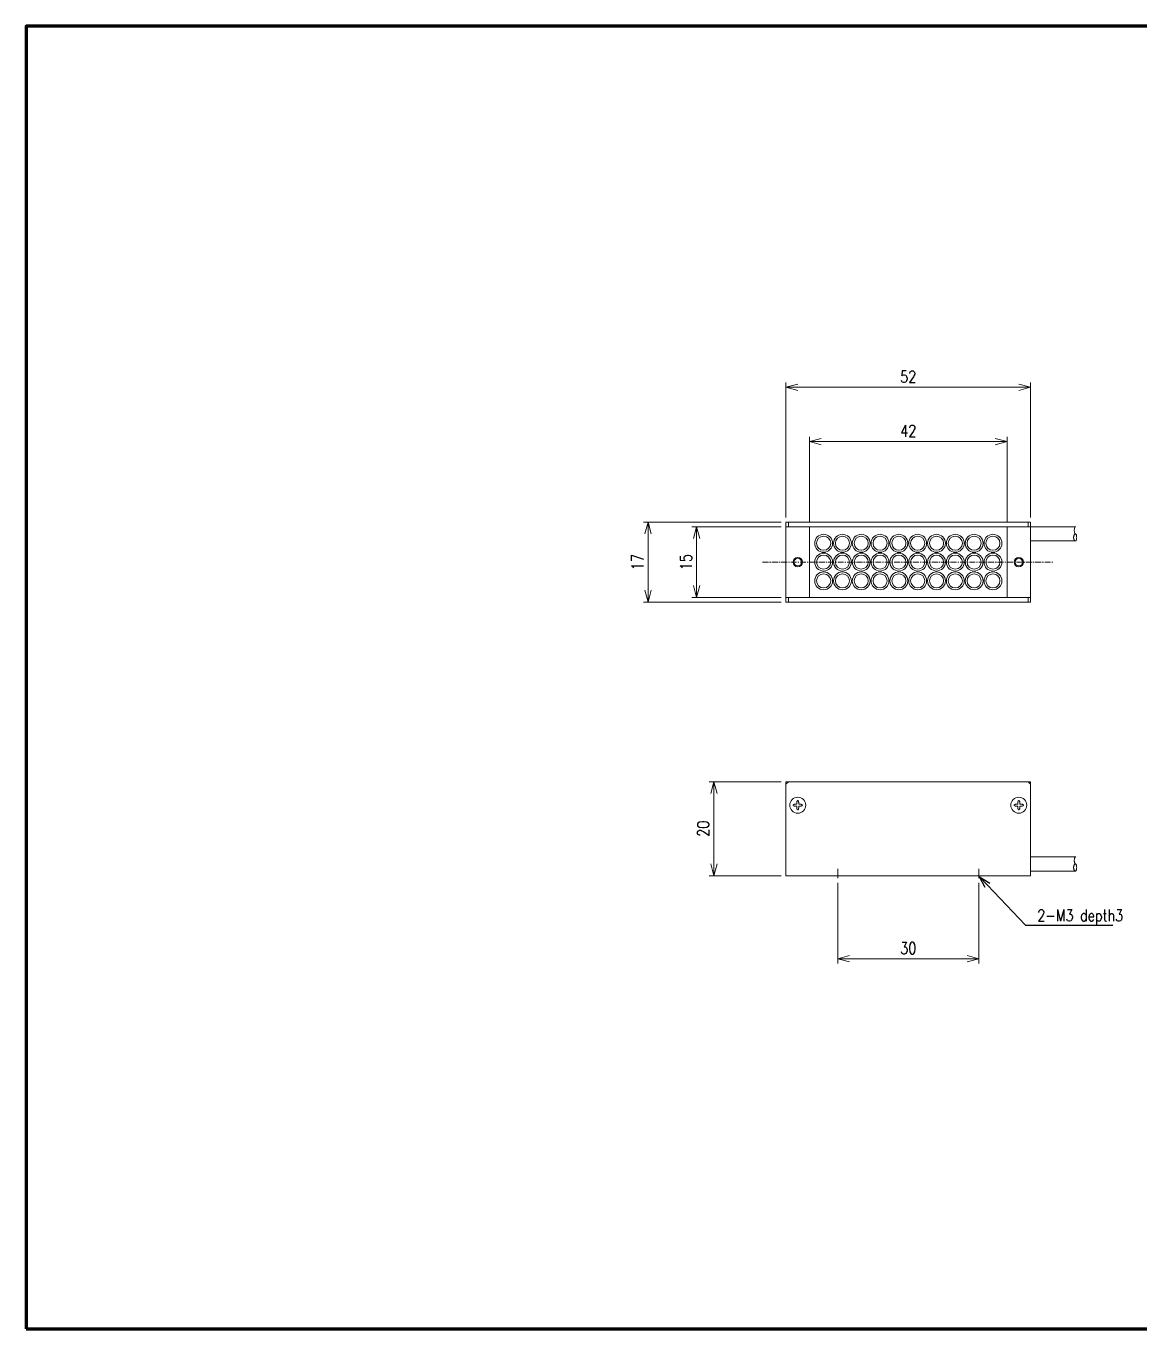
# Model space of a CAD drawing. Header units: millimetres. Extents: x 4 to 387, y 0 to 281.
# Drawn here: x 4 to 240.8, y 4 to 281 of the extents above; entities that cross this region are included whole.
import ezdxf
from ezdxf import colors
from ezdxf.entities.mleader import LeaderData, LeaderLine
from ezdxf.math import Vec2, Vec3

# ---------------------------------------------------------------- set-up
doc = ezdxf.new("R2010")
doc.units = ezdxf.units.MM
doc.linetypes.add('CENTER', pattern=[2, 1.25, -0.25, 0.25, -0.25])
doc.layers.get('0').update_dxf_attribs({"lineweight": 15})
doc.layers.get('Defpoints').update_dxf_attribs({"lineweight": 9})
for name, color, linetype, lineweight in [('2KD_寸法１', 7, 'Continuous', 15), ('2KD_寸法１ @ 1', 7, 'Continuous', 15), ('AUX', 7, 'Continuous', 40)]:
    doc.layers.add(name, color=color, linetype=linetype, lineweight=lineweight)
doc.styles.get("Standard").update_dxf_attribs({"font": 'simplex.shx', "width": 0.8, "bigfont": 'extfont.shx'})
doc.dimstyles.new('KD-STD', dxfattribs={"dimscale": 0, "dimtxt": 2.5, "dimasz": 2.5, "dimexe": 1, "dimexo": 1, "dimgap": 1, "dimtad": 1, "dimdsep": 46, "dimtxsty": 'Standard', "dimblk": 'OPEN30', "dimcen": 0, "dimadec": 0, "dimazin": 0, "dimtfac": 1, "dimtmove": 0, "dimatfit": 3, "dimldrblk": 'OPEN30', "dimfxl": 1, "dimtfill": 1, "dimtolj": 1, "dimtzin": 0, "dimlwd": 15, "dimlwe": 15, "dimarcsym": 0})

# ---------------------------------------------------------------- blocks, each defined once
blk = doc.blocks.new('_Open30')
at = {"lineweight": -2}
for p, q in [((-1, 0.27), (0, 0)), ((0, 0), (-1, -0.27)), ((0, 0), (-1, 0))]:
    blk.add_line(p, q, dxfattribs=at)
blk = doc.blocks.new('*D69')
at = {"layer": '2KD_寸法１', "color": 0, "lineweight": 15}
for p, q in [((164.56, 175.54), (135.25, 175.54)), ((136.25, 161.04), (136.25, 173.04)), ((164.56, 158.54), (135.25, 158.54))]:
    blk.add_line(p, q, dxfattribs=at)
at = {"layer": 'Defpoints', "color": 0}
for p in [(136.25, 175.54), (165.56, 175.54), (165.56, 158.54)]:
    blk.add_point(p, dxfattribs=at)
at = {"layer": '2KD_寸法１', "color": 0, "lineweight": 15, "xscale": 2.5, "yscale": 2.5, "zscale": 2.5}
for p, rotation in [((136.25, 175.54), 90), ((136.25, 158.54), 270)]:
    blk.add_blockref('_Open30', p, dxfattribs=dict(at, rotation=rotation))
at = {"layer": '2KD_寸法１', "color": 0, "insert": (134, 167.04), "char_height": 2.5, "attachment_point": 5, "rotation": 90, "bg_fill": 3, "box_fill_scale": 1.1, "bg_fill_color": 9, "bg_fill_true_color": 13158600, "bg_fill_transparency": 4392718}
blk.add_mtext('\\A1;17', dxfattribs=at)
blk = doc.blocks.new('*D70')
at = {"layer": '2KD_寸法１', "color": 0, "lineweight": 15}
for p, q in [((164.56, 174.54), (145.56, 174.54)), ((146.56, 162.04), (146.56, 172.04)), ((164.56, 159.54), (145.56, 159.54))]:
    blk.add_line(p, q, dxfattribs=at)
at = {"layer": 'Defpoints', "color": 0}
for p in [(146.56, 174.54), (165.56, 174.54), (165.56, 159.54)]:
    blk.add_point(p, dxfattribs=at)
at = {"layer": '2KD_寸法１', "color": 0, "lineweight": 15, "xscale": 2.5, "yscale": 2.5, "zscale": 2.5}
for p, rotation in [((146.56, 174.54), 90), ((146.56, 159.54), 270)]:
    blk.add_blockref('_Open30', p, dxfattribs=dict(at, rotation=rotation))
at = {"layer": '2KD_寸法１', "color": 0, "insert": (144.31, 167.04), "char_height": 2.5, "attachment_point": 5, "rotation": 90, "bg_fill": 3, "box_fill_scale": 1.1, "bg_fill_color": 9, "bg_fill_true_color": 13158600, "bg_fill_transparency": 4394558}
blk.add_mtext('\\A1;15', dxfattribs=at)
blk = doc.blocks.new('*D71')
at = {"layer": '2KD_寸法１', "color": 0, "lineweight": 15}
for p, q in [((165.56, 176.54), (165.56, 205.2)), ((217.56, 176.54), (217.56, 205.2)), ((168.06, 204.2), (215.06, 204.2))]:
    blk.add_line(p, q, dxfattribs=at)
at = {"layer": 'Defpoints', "color": 0}
for p in [(217.56, 204.2), (165.56, 175.54), (217.56, 175.54)]:
    blk.add_point(p, dxfattribs=at)
at = {"layer": '2KD_寸法１', "color": 0, "lineweight": 15, "xscale": 2.5, "yscale": 2.5, "zscale": 2.5, "rotation": 180}
blk.add_blockref('_Open30', (165.56, 204.2), dxfattribs=at)
at = {"layer": '2KD_寸法１', "color": 0, "lineweight": 15, "xscale": 2.5, "yscale": 2.5, "zscale": 2.5}
blk.add_blockref('_Open30', (217.56, 204.2), dxfattribs=at)
at = {"layer": '2KD_寸法１', "color": 0, "insert": (191.56, 206.45), "char_height": 2.5, "attachment_point": 5, "bg_fill": 3, "box_fill_scale": 1.1, "bg_fill_color": 9, "bg_fill_true_color": 13158600, "bg_fill_transparency": 4392650}
blk.add_mtext('\\A1;52', dxfattribs=at)
blk = doc.blocks.new('*D72')
at = {"layer": '2KD_寸法１', "color": 0, "lineweight": 15}
for p, q in [((170.56, 175.54), (170.56, 193.67)), ((173.06, 192.67), (210.06, 192.67)), ((212.56, 175.54), (212.56, 193.67))]:
    blk.add_line(p, q, dxfattribs=at)
at = {"layer": 'Defpoints', "color": 0}
for p in [(212.56, 192.67), (170.56, 174.54), (212.56, 174.54)]:
    blk.add_point(p, dxfattribs=at)
at = {"layer": '2KD_寸法１', "color": 0, "lineweight": 15, "xscale": 2.5, "yscale": 2.5, "zscale": 2.5, "rotation": 180}
blk.add_blockref('_Open30', (170.56, 192.67), dxfattribs=at)
at = {"layer": '2KD_寸法１', "color": 0, "lineweight": 15, "xscale": 2.5, "yscale": 2.5, "zscale": 2.5}
blk.add_blockref('_Open30', (212.56, 192.67), dxfattribs=at)
at = {"layer": '2KD_寸法１', "color": 0, "insert": (191.56, 194.92), "char_height": 2.5, "attachment_point": 5, "bg_fill": 3, "box_fill_scale": 1.1, "bg_fill_color": 9, "bg_fill_true_color": 13158600, "bg_fill_transparency": 4394790}
blk.add_mtext('\\A1;42', dxfattribs=at)
blk = doc.blocks.new('*D73')
at = {"layer": '2KD_寸法１', "color": 0, "lineweight": 15}
for p, q in [((164.56, 120.35), (149.23, 120.35)), ((150.23, 102.85), (150.23, 117.85)), ((164.56, 100.35), (149.23, 100.35))]:
    blk.add_line(p, q, dxfattribs=at)
at = {"layer": 'Defpoints', "color": 0}
for p in [(150.23, 120.35), (165.56, 120.35), (165.56, 100.35)]:
    blk.add_point(p, dxfattribs=at)
at = {"layer": '2KD_寸法１', "color": 0, "lineweight": 15, "xscale": 2.5, "yscale": 2.5, "zscale": 2.5}
for p, rotation in [((150.23, 120.35), 90), ((150.23, 100.35), 270)]:
    blk.add_blockref('_Open30', p, dxfattribs=dict(at, rotation=rotation))
at = {"layer": '2KD_寸法１', "color": 0, "insert": (147.98, 110.35), "char_height": 2.5, "attachment_point": 5, "rotation": 90, "bg_fill": 3, "box_fill_scale": 1.1, "bg_fill_color": 9, "bg_fill_true_color": 13158600, "bg_fill_transparency": 4393790}
blk.add_mtext('\\A1;20', dxfattribs=at)
blk = doc.blocks.new('*D74')
at = {"layer": '2KD_寸法１', "color": 0, "lineweight": 15}
for p, q in [((176.56, 98.85), (176.56, 81.7)), ((206.56, 98.85), (206.56, 81.7)), ((179.06, 82.7), (204.06, 82.7))]:
    blk.add_line(p, q, dxfattribs=at)
at = {"layer": 'Defpoints', "color": 0}
for p in [(176.56, 99.85), (206.56, 99.85), (206.56, 82.7)]:
    blk.add_point(p, dxfattribs=at)
at = {"layer": '2KD_寸法１', "color": 0, "lineweight": 15, "xscale": 2.5, "yscale": 2.5, "zscale": 2.5, "rotation": 180}
blk.add_blockref('_Open30', (176.56, 82.7), dxfattribs=at)
at = {"layer": '2KD_寸法１', "color": 0, "lineweight": 15, "xscale": 2.5, "yscale": 2.5, "zscale": 2.5}
blk.add_blockref('_Open30', (206.56, 82.7), dxfattribs=at)
at = {"layer": '2KD_寸法１', "color": 0, "insert": (191.56, 84.95), "char_height": 2.5, "attachment_point": 5, "bg_fill": 3, "box_fill_scale": 1.1, "bg_fill_color": 9, "bg_fill_true_color": 13158600, "bg_fill_transparency": 4393878}
blk.add_mtext('\\A1;30', dxfattribs=at)
blk = doc.blocks.new('A$C39951C0B')
for p, q in [((-26, 17), (26, 17)), ((-26, 0), (-26, 17)), ((-25.5, 17), (-25.5, 16)), ((25.5, 16), (25.5, 17)), ((26, 17), (26, 0)), ((-26, 16), (26, 16)), ((-26, 16), (-21, 16)), ((-26, 1), (-26, 16)), ((-21, 16), (-21, 1)), ((21, 16), (26, 16)), ((21, 1), (21, 16)), ((26, 16), (26, 1)), ((35.6, 16), (26, 16)), ((35.6, 13), (26, 13)), ((-26, 1), (26, 1)), ((-21, 1), (-26, 1)), ((26, 0), (-26, 0)), ((-25.5, 1), (-25.5, 0)), ((26, 1), (21, 1)), ((25.5, 0), (25.5, 1))]:
    blk.add_line(p, q)
for points in [[(35.55, 13), (35.5151, 13.0028), (35.4805, 13.0114), (35.4465, 13.0255), (35.4132, 13.0452), (35.381, 13.0703), (35.35, 13.1005), (35.3206, 13.1356), (35.2929, 13.1755), (35.2672, 13.2197), (35.2436, 13.2679), (35.2223, 13.3199), (35.2036, 13.375), (35.1875, 13.4331), (35.1741, 13.4935), (35.1636, 13.5559), (35.1561, 13.6197), (35.1515, 13.6846), (35.15, 13.75), (35.1515, 13.8154), (35.1561, 13.8803), (35.1636, 13.9441), (35.1741, 14.0065), (35.1875, 14.0669), (35.2036, 14.125), (35.2223, 14.1801), (35.2436, 14.2321), (35.2672, 14.2803), (35.2929, 14.3245), (35.3206, 14.3644), (35.35, 14.3995), (35.381, 14.4297), (35.4132, 14.4548), (35.4465, 14.4745), (35.4805, 14.4886), (35.5151, 14.4972), (35.55, 14.5)], [(35.55, 14.5), (35.5066, 14.5114), (35.4645, 14.5452), (35.425, 14.6005), (35.3893, 14.6754), (35.3585, 14.7679), (35.3335, 14.875), (35.3151, 14.9935), (35.3038, 15.1197), (35.3, 15.25), (35.3038, 15.3802), (35.3151, 15.5065), (35.3335, 15.625), (35.3585, 15.7321), (35.3893, 15.8245), (35.425, 15.8995), (35.4645, 15.9547), (35.5066, 15.9886), (35.55, 16)], [(35.55, 14.5), (35.5934, 14.4886), (35.6355, 14.4547), (35.675, 14.3995), (35.7107, 14.3245), (35.7415, 14.2321), (35.7665, 14.125), (35.7849, 14.0065), (35.7962, 13.8802), (35.8, 13.75), (35.7962, 13.6197), (35.7849, 13.4935), (35.7665, 13.375), (35.7415, 13.2679), (35.7107, 13.1754), (35.675, 13.1005), (35.6355, 13.0452), (35.5934, 13.0114), (35.55, 13)]]:
    blk.add_lwpolyline(points)
for centre, radius in [((-18, 12.5), 1.9), ((-18, 12.5), 1.5), ((-14, 12.5), 1.9), ((-14, 12.5), 1.5), ((-10, 12.5), 1.9), ((-10, 12.5), 1.5), ((-6, 12.5), 1.9), ((-6, 12.5), 1.5), ((-2, 12.5), 1.9), ((-2, 12.5), 1.5), ((2, 12.5), 1.9), ((2, 12.5), 1.5), ((6, 12.5), 1.9), ((6, 12.5), 1.5), ((10, 12.5), 1.9), ((10, 12.5), 1.5), ((14, 12.5), 1.9), ((14, 12.5), 1.5), ((18, 12.5), 1.9), ((18, 12.5), 1.5), ((-23.5, 8.5), 1), ((-23.5, 8.5), 0.8), ((-18, 8.5), 1.9), ((-18, 8.5), 1.5), ((-14, 8.5), 1.9), ((-14, 8.5), 1.5), ((-10, 8.5), 1.9), ((-10, 8.5), 1.5), ((-6, 8.5), 1.9), ((-6, 8.5), 1.5), ((-2, 8.5), 1.9), ((-2, 8.5), 1.5), ((2, 8.5), 1.9), ((2, 8.5), 1.5), ((6, 8.5), 1.9), ((6, 8.5), 1.5), ((10, 8.5), 1.9), ((10, 8.5), 1.5), ((14, 8.5), 1.9), ((14, 8.5), 1.5), ((18, 8.5), 1.9), ((18, 8.5), 1.5), ((23.5, 8.5), 1), ((23.5, 8.5), 0.8), ((-18, 4.5), 1.9), ((-18, 4.5), 1.5), ((-14, 4.5), 1.9), ((-14, 4.5), 1.5), ((-10, 4.5), 1.9), ((-10, 4.5), 1.5), ((-6, 4.5), 1.9), ((-6, 4.5), 1.5), ((-2, 4.5), 1.9), ((-2, 4.5), 1.5), ((2, 4.5), 1.9), ((2, 4.5), 1.5), ((6, 4.5), 1.9), ((6, 4.5), 1.5), ((10, 4.5), 1.9), ((10, 4.5), 1.5), ((14, 4.5), 1.9), ((14, 4.5), 1.5), ((18, 4.5), 1.9), ((18, 4.5), 1.5)]:
    blk.add_circle(centre, radius)
blk = doc.blocks.new('A$C4C84509C')
for p, q in [((-25.5, 20.005), (-26, 19.505)), ((-26, 20), (26, 20)), ((-26, 0), (-26, 20)), ((25.5, 20.005), (26, 19.505)), ((26, 20), (26, 0)), ((-23.7935, 15.2005), (-24.0872, 15.2005)), ((-23.7935, 14.8089), (-24.0872, 14.8089)), ((-23.7935, 15.2006), (-23.6956, 15.2985)), ((-23.7935, 14.8089), (-23.6956, 14.711)), ((-23.6956, 15.2985), (-23.6956, 15.5922)), ((-23.6956, 14.711), (-23.6956, 14.4173)), ((-23.304, 15.2985), (-23.304, 15.5922)), ((-23.304, 14.711), (-23.304, 14.4173)), ((-23.206, 15.2006), (-23.3039, 15.2985)), ((-23.206, 14.8089), (-23.3039, 14.711)), ((-23.206, 15.2005), (-22.9123, 15.2005)), ((-23.206, 14.8089), (-22.9123, 14.8089)), ((23.2065, 15.2005), (22.9128, 15.2005)), ((23.2065, 14.8089), (22.9128, 14.8089)), ((23.2065, 15.2006), (23.3044, 15.2985)), ((23.2065, 14.8089), (23.3044, 14.711)), ((23.3044, 15.2985), (23.3044, 15.5922)), ((23.3044, 14.711), (23.3044, 14.4173)), ((23.696, 15.2985), (23.696, 15.5922)), ((23.696, 14.711), (23.696, 14.4173)), ((23.794, 15.2006), (23.6961, 15.2985)), ((23.794, 14.8089), (23.6961, 14.711)), ((23.794, 15.2005), (24.0877, 15.2005)), ((23.794, 14.8089), (24.0877, 14.8089)), ((35.6, 4.005), (26, 4.005)), ((26, 0), (-26, 0)), ((35.6, 1.005), (26, 1.005))]:
    blk.add_line(p, q)
for points in [[(-24.0872, 15.2005), (-24.1213, 15.1998), (-24.1552, 15.1975), (-24.1886, 15.1938), (-24.2211, 15.1887), (-24.2527, 15.1821), (-24.283, 15.1743), (-24.3118, 15.1651), (-24.3389, 15.1547), (-24.3641, 15.1432), (-24.3872, 15.1306), (-24.408, 15.117), (-24.4263, 15.1026), (-24.4421, 15.0875), (-24.4552, 15.0717), (-24.4654, 15.0554), (-24.4728, 15.0387), (-24.4773, 15.0218), (-24.4788, 15.0047), (-24.4773, 14.9876), (-24.4728, 14.9707), (-24.4654, 14.954), (-24.4552, 14.9377), (-24.4421, 14.9219), (-24.4263, 14.9068), (-24.408, 14.8924), (-24.3872, 14.8788), (-24.3641, 14.8662), (-24.3389, 14.8547), (-24.3118, 14.8443), (-24.283, 14.8351), (-24.2527, 14.8273), (-24.2211, 14.8207), (-24.1886, 14.8156), (-24.1552, 14.8119), (-24.1213, 14.8096), (-24.0872, 14.8089)], [(-23.304, 15.5922), (-23.3047, 15.6263), (-23.307, 15.6602), (-23.3107, 15.6936), (-23.3158, 15.7261), (-23.3224, 15.7577), (-23.3302, 15.788), (-23.3394, 15.8168), (-23.3498, 15.8439), (-23.3613, 15.8691), (-23.3739, 15.8922), (-23.3875, 15.913), (-23.4019, 15.9313), (-23.417, 15.9471), (-23.4328, 15.9602), (-23.4491, 15.9704), (-23.4658, 15.9778), (-23.4827, 15.9823), (-23.4998, 15.9838), (-23.5169, 15.9823), (-23.5338, 15.9778), (-23.5505, 15.9704), (-23.5668, 15.9602), (-23.5826, 15.9471), (-23.5977, 15.9313), (-23.6121, 15.913), (-23.6257, 15.8922), (-23.6383, 15.8691), (-23.6498, 15.8439), (-23.6602, 15.8168), (-23.6694, 15.788), (-23.6772, 15.7577), (-23.6838, 15.7261), (-23.6889, 15.6936), (-23.6926, 15.6602), (-23.6949, 15.6263), (-23.6956, 15.5922)], [(-23.6956, 14.4173), (-23.6949, 14.3832), (-23.6926, 14.3493), (-23.6889, 14.3159), (-23.6838, 14.2834), (-23.6772, 14.2518), (-23.6694, 14.2215), (-23.6602, 14.1927), (-23.6498, 14.1656), (-23.6383, 14.1404), (-23.6257, 14.1173), (-23.6121, 14.0965), (-23.5977, 14.0782), (-23.5826, 14.0624), (-23.5668, 14.0493), (-23.5505, 14.0391), (-23.5338, 14.0317), (-23.5169, 14.0272), (-23.4998, 14.0257), (-23.4827, 14.0272), (-23.4658, 14.0317), (-23.4491, 14.0391), (-23.4328, 14.0493), (-23.417, 14.0624), (-23.4019, 14.0782), (-23.3875, 14.0965), (-23.3739, 14.1173), (-23.3613, 14.1404), (-23.3498, 14.1656), (-23.3394, 14.1927), (-23.3302, 14.2215), (-23.3224, 14.2518), (-23.3158, 14.2834), (-23.3107, 14.3159), (-23.307, 14.3493), (-23.3047, 14.3832), (-23.304, 14.4173)], [(-22.9123, 14.8089), (-22.8782, 14.8096), (-22.8443, 14.8119), (-22.8109, 14.8156), (-22.7784, 14.8207), (-22.7468, 14.8273), (-22.7165, 14.8351), (-22.6877, 14.8443), (-22.6606, 14.8547), (-22.6354, 14.8662), (-22.6123, 14.8788), (-22.5915, 14.8924), (-22.5732, 14.9068), (-22.5574, 14.9219), (-22.5443, 14.9377), (-22.5341, 14.954), (-22.5267, 14.9707), (-22.5222, 14.9876), (-22.5207, 15.0047), (-22.5222, 15.0218), (-22.5267, 15.0387), (-22.5341, 15.0554), (-22.5443, 15.0717), (-22.5574, 15.0875), (-22.5732, 15.1026), (-22.5915, 15.117), (-22.6123, 15.1306), (-22.6354, 15.1432), (-22.6606, 15.1547), (-22.6877, 15.1651), (-22.7165, 15.1743), (-22.7468, 15.1821), (-22.7784, 15.1887), (-22.8109, 15.1938), (-22.8443, 15.1975), (-22.8782, 15.1998), (-22.9123, 15.2005)], [(22.9128, 15.2005), (22.8787, 15.1998), (22.8448, 15.1975), (22.8114, 15.1938), (22.7789, 15.1887), (22.7473, 15.1821), (22.717, 15.1743), (22.6882, 15.1651), (22.6611, 15.1547), (22.6359, 15.1432), (22.6128, 15.1306), (22.592, 15.117), (22.5737, 15.1026), (22.5579, 15.0875), (22.5448, 15.0717), (22.5346, 15.0554), (22.5272, 15.0387), (22.5227, 15.0218), (22.5212, 15.0047), (22.5227, 14.9876), (22.5272, 14.9707), (22.5346, 14.954), (22.5448, 14.9377), (22.5579, 14.9219), (22.5737, 14.9068), (22.592, 14.8924), (22.6128, 14.8788), (22.6359, 14.8662), (22.6611, 14.8547), (22.6882, 14.8443), (22.717, 14.8351), (22.7473, 14.8273), (22.7789, 14.8207), (22.8114, 14.8156), (22.8448, 14.8119), (22.8787, 14.8096), (22.9128, 14.8089)], [(23.696, 15.5922), (23.6953, 15.6263), (23.693, 15.6602), (23.6893, 15.6936), (23.6842, 15.7261), (23.6776, 15.7577), (23.6698, 15.788), (23.6606, 15.8168), (23.6502, 15.8439), (23.6387, 15.8691), (23.6261, 15.8922), (23.6125, 15.913), (23.5981, 15.9313), (23.583, 15.9471), (23.5672, 15.9602), (23.5509, 15.9704), (23.5342, 15.9778), (23.5173, 15.9823), (23.5002, 15.9838), (23.4831, 15.9823), (23.4662, 15.9778), (23.4495, 15.9704), (23.4332, 15.9602), (23.4174, 15.9471), (23.4023, 15.9313), (23.3879, 15.913), (23.3743, 15.8922), (23.3617, 15.8691), (23.3502, 15.8439), (23.3398, 15.8168), (23.3306, 15.788), (23.3228, 15.7577), (23.3162, 15.7261), (23.3111, 15.6936), (23.3074, 15.6602), (23.3051, 15.6263), (23.3044, 15.5922)], [(23.3044, 14.4173), (23.3051, 14.3832), (23.3074, 14.3493), (23.3111, 14.3159), (23.3162, 14.2834), (23.3228, 14.2518), (23.3306, 14.2215), (23.3398, 14.1927), (23.3502, 14.1656), (23.3617, 14.1404), (23.3743, 14.1173), (23.3879, 14.0965), (23.4023, 14.0782), (23.4174, 14.0624), (23.4332, 14.0493), (23.4495, 14.0391), (23.4662, 14.0317), (23.4831, 14.0272), (23.5002, 14.0257), (23.5173, 14.0272), (23.5342, 14.0317), (23.5509, 14.0391), (23.5672, 14.0493), (23.583, 14.0624), (23.5981, 14.0782), (23.6125, 14.0965), (23.6261, 14.1173), (23.6387, 14.1404), (23.6502, 14.1656), (23.6606, 14.1927), (23.6698, 14.2215), (23.6776, 14.2518), (23.6842, 14.2834), (23.6893, 14.3159), (23.693, 14.3493), (23.6953, 14.3832), (23.696, 14.4173)], [(24.0877, 14.8089), (24.1218, 14.8096), (24.1557, 14.8119), (24.1891, 14.8156), (24.2216, 14.8207), (24.2532, 14.8273), (24.2835, 14.8351), (24.3123, 14.8443), (24.3394, 14.8547), (24.3646, 14.8662), (24.3877, 14.8788), (24.4085, 14.8924), (24.4268, 14.9068), (24.4426, 14.9219), (24.4557, 14.9377), (24.4659, 14.954), (24.4733, 14.9707), (24.4778, 14.9876), (24.4793, 15.0047), (24.4778, 15.0218), (24.4733, 15.0387), (24.4659, 15.0554), (24.4557, 15.0717), (24.4426, 15.0875), (24.4268, 15.1026), (24.4085, 15.117), (24.3877, 15.1306), (24.3646, 15.1432), (24.3394, 15.1547), (24.3123, 15.1651), (24.2835, 15.1743), (24.2532, 15.1821), (24.2216, 15.1887), (24.1891, 15.1938), (24.1557, 15.1975), (24.1218, 15.1998), (24.0877, 15.2005)], [(35.55, 2.505), (35.5066, 2.5164), (35.4645, 2.5502), (35.425, 2.6055), (35.3893, 2.6804), (35.3585, 2.7729), (35.3335, 2.88), (35.3151, 2.9985), (35.3038, 3.1247), (35.3, 3.255), (35.3038, 3.3852), (35.3151, 3.5115), (35.3335, 3.63), (35.3585, 3.7371), (35.3893, 3.8295), (35.425, 3.9045), (35.4645, 3.9597), (35.5066, 3.9936), (35.55, 4.005)], [(35.55, 1.005), (35.5151, 1.0078), (35.4805, 1.0164), (35.4465, 1.0305), (35.4132, 1.0502), (35.381, 1.0753), (35.35, 1.1055), (35.3206, 1.1406), (35.2929, 1.1805), (35.2672, 1.2247), (35.2436, 1.2729), (35.2223, 1.3249), (35.2036, 1.38), (35.1875, 1.4381), (35.1741, 1.4985), (35.1636, 1.5609), (35.1561, 1.6247), (35.1515, 1.6896), (35.15, 1.755), (35.1515, 1.8204), (35.1561, 1.8853), (35.1636, 1.9491), (35.1741, 2.0115), (35.1875, 2.0719), (35.2036, 2.13), (35.2223, 2.1851), (35.2436, 2.2371), (35.2672, 2.2853), (35.2929, 2.3295), (35.3206, 2.3694), (35.35, 2.4045), (35.381, 2.4347), (35.4132, 2.4598), (35.4465, 2.4795), (35.4805, 2.4936), (35.5151, 2.5022), (35.55, 2.505)], [(35.55, 2.505), (35.5934, 2.4936), (35.6355, 2.4597), (35.675, 2.4045), (35.7107, 2.3295), (35.7415, 2.2371), (35.7665, 2.13), (35.7849, 2.0115), (35.7962, 1.8852), (35.8, 1.755), (35.7962, 1.6247), (35.7849, 1.4985), (35.7665, 1.38), (35.7415, 1.2729), (35.7107, 1.1804), (35.675, 1.1055), (35.6355, 1.0502), (35.5934, 1.0164), (35.55, 1.005)]]:
    blk.add_lwpolyline(points)
for centre in [(-23.4997, 15.0047), (23.5003, 15.0047)]:
    blk.add_circle(centre, 1.7)

msp = doc.modelspace()

# ---------------------------------------------------------------- linework, layer by layer
for p, q in [((176.565, 99.848), (176.565, 101.848)), ((206.565, 99.848), (206.565, 101.848))]:
    msp.add_line(p, q)
at = {"layer": 'AUX', "lineweight": 70}
msp.add_lwpolyline([(4, 4), (387, 4), (387, 281), (4, 281)], close=True, dxfattribs=at)

# ---------------------------------------------------------------- next in the draw order: dimensions: what is measured, and where the dimension line sits
at = {"layer": '2KD_寸法１ @ 1'}
for base, p1, p2, picture, middle in [((136.248, 175.538), (165.565, 158.538), (165.565, 175.538), '*D69', (133.998, 167.038)), ((150.226, 120.348), (165.565, 100.348), (165.565, 120.348), '*D73', (147.976, 110.348))]:
    dim = msp.add_linear_dim(base=base, p1=p1, p2=p2, angle=90, dimstyle='KD-STD', override={"dimscale": 1, "dimtix": 0, "dimtofl": 1, "dimtmove": 0, "dimatfit": 3, "dimtfillclr": 256}, dxfattribs=at)
    dim.commit()
    dim.dimension.update_dxf_attribs({"geometry": picture, "text_midpoint": middle})
dim = msp.add_linear_dim(base=(206.565, 82.695), p1=(176.565, 99.848), p2=(206.565, 99.848), dimstyle='KD-STD', override={"dimscale": 1, "dimtix": 0, "dimtofl": 1, "dimtmove": 0, "dimatfit": 3, "dimtfillclr": 256}, dxfattribs=at)
dim.commit()
dim.dimension.update_dxf_attribs({"geometry": '*D74', "text_midpoint": (191.565, 84.945)})

# ---------------------------------------------------------------- next in the draw order: block references
msp.add_blockref('A$C4C84509C', (191.565, 100.348))

# ---------------------------------------------------------------- next in the draw order: dimensions: what is measured, and where the dimension line sits
dim = msp.add_linear_dim(base=(146.564, 174.538), p1=(165.565, 159.538), p2=(165.565, 174.538), angle=90, dimstyle='KD-STD', override={"dimscale": 1, "dimtix": 0, "dimtofl": 1, "dimtmove": 0, "dimatfit": 3, "dimtfillclr": 256}, dxfattribs=at)
dim.commit()
dim.dimension.update_dxf_attribs({"geometry": '*D70', "text_midpoint": (144.314, 167.038)})

# ---------------------------------------------------------------- next in the draw order: leaders
ml = msp.add_multileader_mtext('Standard', dxfattribs=at)
ml.set_content('2-M3 depth3', color=256)
ml.set_leader_properties()
ml.set_arrow_properties(name='OPEN30')
ml.build(insert=Vec2(0, 0))
ml.multileader.update_dxf_attribs({"text_left_attachment_type": 6, "text_right_attachment_type": 6, "dogleg_length": 1.5, "arrow_head_size": 2.5})
ctx = ml.context
ctx.base_point, ctx.char_height, ctx.arrow_head_size, ctx.landing_gap_size, ctx.plane_origin = Vec3(217.988, 89.826), 2.5, 2.5, 1, Vec3(206.68, 100.154)
ctx.left_attachment, ctx.right_attachment = 6, 6
notes = []
notes.append((ctx, [(0, (1, 1, 0), (216.488, 89.826), (1, 0), 1.5, [(0, [(206.68, 100.154)], 0, [])])]))
ctx.mtext.insert, ctx.mtext.flow_direction = Vec3(218.988, 93.16), 5
for ctx, leaders in notes:
    for number, flags, end, landing, length, lines in leaders:
        leader = LeaderData()
        leader.index, (leader.has_last_leader_line, leader.has_dogleg_vector, leader.attachment_direction) = number, flags
        leader.last_leader_point, leader.dogleg_vector, leader.dogleg_length = Vec3(end), Vec3(landing), length
        for number, points, colour, breaks in lines:
            line = LeaderLine()
            line.index, line.vertices, line.color, line.breaks = number, Vec3.list(points), colors.encode_raw_color(colour), breaks
            leader.lines.append(line)
        ctx.leaders.append(leader)

# ---------------------------------------------------------------- next in the draw order: linework, layer by layer
at = {"color": 2, "linetype": 'CENTER'}
msp.add_line((160.565, 167.038), (222.565, 167.038), dxfattribs=at)

# ---------------------------------------------------------------- next in the draw order: dimensions: what is measured, and where the dimension line sits
at = {"layer": '2KD_寸法１ @ 1'}
dim = msp.add_linear_dim(base=(217.565, 204.203), p1=(165.565, 175.538), p2=(217.565, 175.538), dimstyle='KD-STD', override={"dimscale": 1, "dimtix": 0, "dimtofl": 1, "dimtmove": 0, "dimatfit": 3, "dimtfillclr": 256}, dxfattribs=at)
dim.commit()
dim.dimension.update_dxf_attribs({"geometry": '*D71', "text_midpoint": (191.565, 206.453)})

# ---------------------------------------------------------------- next in the draw order: dimensions: what is measured, and where the dimension line sits
dim = msp.add_linear_dim(base=(212.565, 192.669), p1=(170.565, 174.538), p2=(212.565, 174.538), dimstyle='KD-STD', override={"dimscale": 1, "dimtix": 0, "dimtofl": 1, "dimtmove": 0, "dimatfit": 3, "dimtfillclr": 256}, dxfattribs=at)
dim.commit()
dim.dimension.update_dxf_attribs({"geometry": '*D72', "text_midpoint": (191.565, 194.919)})

# ---------------------------------------------------------------- next in the draw order: block references
msp.add_blockref('A$C39951C0B', (191.565, 158.538))

doc.saveas('drawing.dxf')
